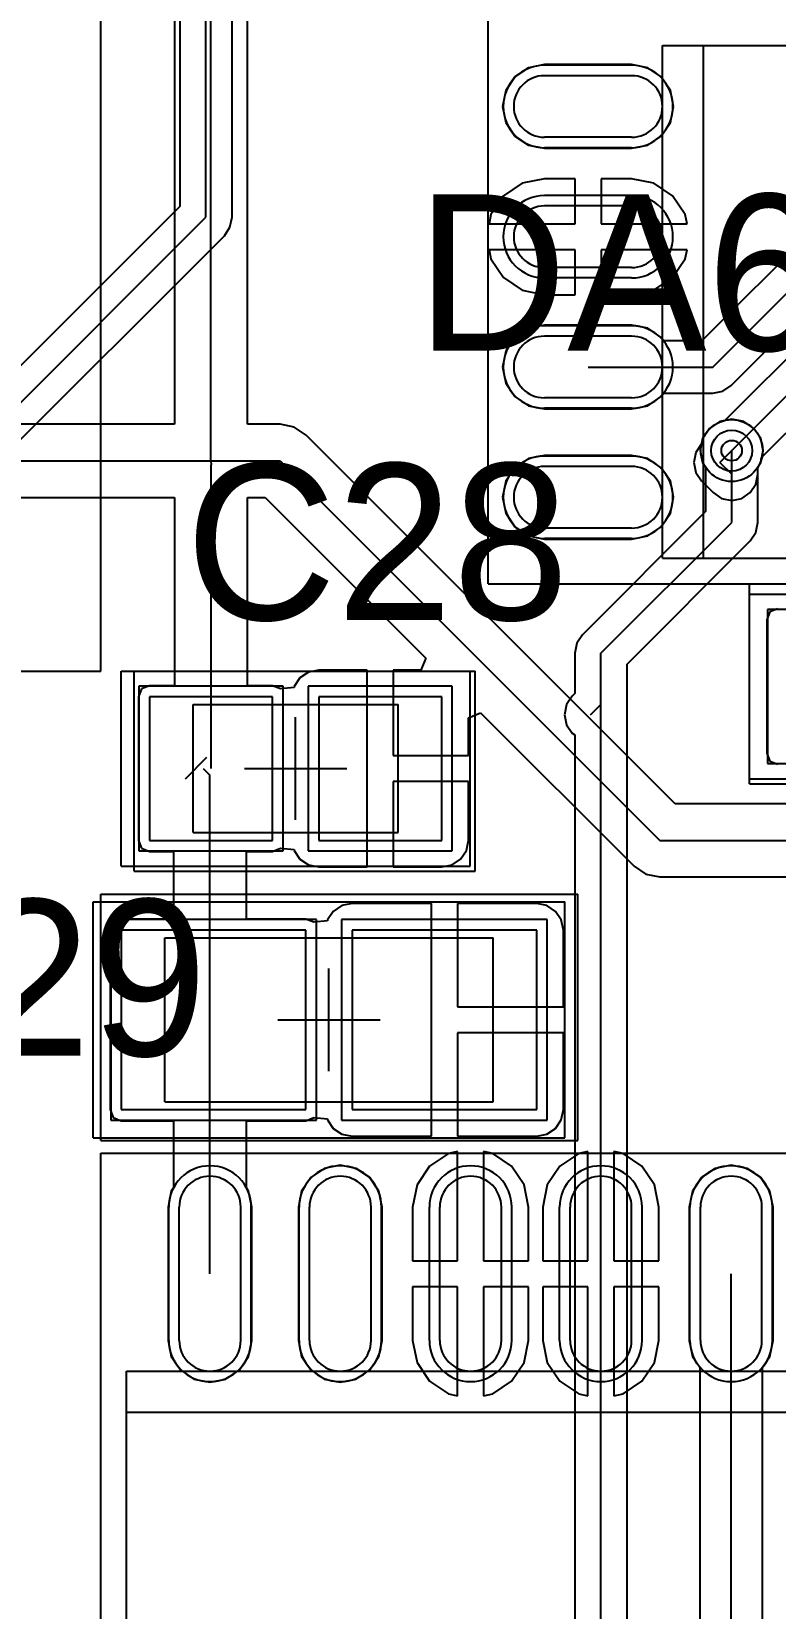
# Model space of a CAD drawing. Header units: millimetres. Extents: x 33 to 142, y 42 to 97.
# Drawn here: x 70.68 to 77.93, y 62.81 to 78.19 of the extents above; entities that cross this region are included whole.
import ezdxf

# ---------------------------------------------------------------- set-up
doc = ezdxf.new("R2010")
doc.units = ezdxf.units.MM
for name, color, linetype in [('BottomLayer', 5, 'Continuous'), ('BottomSolder', 6, 'Continuous'), ('Mechanical13', 56, 'Continuous'), ('Mechanical15', 56, 'Continuous'), ('MultiLayer', 9, 'Continuous'), ('TopLayer', 1, 'Continuous'), ('TopOverlay', 2, 'Continuous'), ('TopPaste', 8, 'Continuous'), ('TopSolder', 216, 'Continuous'), ('ViaHoleLayer', 16, 'Continuous')]:
    doc.layers.add(name, color=color, linetype=linetype)

msp = doc.modelspace()

# ---------------------------------------------------------------- linework, layer by layer
at = {"layer": 'BottomLayer'}
for p, q in [((72.375, 76.375), (72.375, 83.075)), ((72.12, 82.916), (72.12, 76.481)), ((72.63, 76.375), (72.63, 82.916)), ((72.12, 76.481), (63.138, 67.498)), ((63.2, 67.2), (72.375, 76.375)), ((72.555, 76.195), (72.61, 76.278)), ((72.61, 76.278), (72.63, 76.375)), ((63.38, 67.02), (72.555, 76.195)), ((77.284, 74.316), (77.217, 74.217)), ((77.383, 74.383), (77.284, 74.316)), ((77.5, 74.406), (77.383, 74.383)), ((77.617, 74.383), (77.5, 74.406)), ((77.716, 74.316), (77.617, 74.383)), ((77.783, 74.217), (77.716, 74.316)), ((77.217, 74.217), (77.194, 74.1)), ((77.806, 74.1), (77.783, 74.217)), ((77.194, 74.1), (77.217, 73.983)), ((77.217, 73.983), (77.245, 73.941)), ((77.5, 73.4), (77.5, 74.1)), ((77.755, 73.941), (77.783, 73.983)), ((77.783, 73.983), (77.806, 74.1)), ((77.245, 73.941), (77.245, 73.506)), ((77.755, 73.4), (77.755, 73.941)), ((77.245, 73.506), (76.045, 72.305)), ((76.225, 72.125), (77.5, 73.4)), ((77.735, 73.302), (77.755, 73.4)), ((76.48, 72.019), (77.68, 73.22)), ((77.68, 73.22), (77.735, 73.302)), ((76.045, 72.305), (75.99, 72.223)), ((75.99, 72.223), (75.97, 72.125)), ((75.97, 72.125), (75.97, 71.731)), ((76.225, 71.625), (76.225, 72.125)), ((76.48, 71.625), (76.48, 72.019)), ((75.945, 71.705), (75.89, 71.623)), ((75.97, 71.731), (75.945, 71.705)), ((75.89, 71.623), (75.87, 71.525)), ((75.87, 71.525), (75.89, 71.427)), ((76.125, 71.525), (76.225, 71.625)), ((76.225, 58.325), (76.225, 71.625)), ((76.48, 58.484), (76.48, 71.625)), ((75.89, 71.427), (75.945, 71.345)), ((75.945, 71.345), (75.97, 71.328)), ((75.97, 71.328), (75.97, 58.484))]:
    msp.add_line(p, q, dxfattribs=at)
msp.add_circle((77.5, 74.1), 0.2, dxfattribs=at)
at = {"layer": 'BottomSolder'}
msp.add_circle((77.5, 74.1), 0.302, dxfattribs=at)
at = {"layer": 'Mechanical13'}
for p, q in [((76.825, 73.05), (76.825, 78.05)), ((76.825, 78.05), (80.825, 78.05)), ((76.825, 73.05), (80.825, 73.05)), ((72.25, 71.625), (74.25, 71.625)), ((72.25, 70.375), (72.25, 71.625)), ((74.25, 70.375), (74.25, 71.625)), ((72.25, 70.375), (74.25, 70.375)), ((71.975, 69.35), (75.175, 69.35)), ((71.975, 67.75), (71.975, 69.35)), ((75.175, 67.75), (75.175, 69.35)), ((71.975, 67.75), (75.175, 67.75)), ((71.6, 57.525), (71.6, 65.125)), ((71.6, 65.125), (87.2, 65.125))]:
    msp.add_line(p, q, dxfattribs=at)
at = {"layer": 'Mechanical15'}
for p, q in [((71.35, 71.95), (71.35, 81.05)), ((75.125, 72.8), (75.125, 78.3)), ((75.125, 72.8), (82.525, 72.8)), ((77.675, 70.9), (77.675, 72.7)), ((77.675, 72.7), (80.975, 72.7)), ((65.05, 71.95), (71.35, 71.95)), ((71.55, 71.95), (74.95, 71.95)), ((71.55, 70.05), (71.55, 71.95)), ((74.95, 70.05), (74.95, 71.95)), ((73.25, 70.5), (73.25, 71.5)), ((72.75, 71), (73.75, 71)), ((77.675, 70.9), (80.975, 70.9)), ((71.55, 70.05), (74.95, 70.05)), ((71.275, 69.7), (75.875, 69.7)), ((71.275, 67.4), (71.275, 69.7)), ((75.875, 67.4), (75.875, 69.7)), ((73.575, 68.05), (73.575, 69.05)), ((73.075, 68.55), (74.075, 68.55)), ((71.275, 67.4), (75.875, 67.4)), ((71.35, 55.4), (71.35, 67.25)), ((71.35, 67.25), (87.45, 67.25))]:
    msp.add_line(p, q, dxfattribs=at)
at = {"layer": 'MultiLayer'}
msp.add_circle((77.5, 74.1), 0.2, dxfattribs=at)
at = {"layer": 'TopLayer'}
for p, q in [((72.424, 74), (72.424, 81.561)), ((72.068, 78.942), (72.068, 74.357)), ((72.781, 74.357), (72.781, 78.942)), ((75.519, 77.832), (75.387, 77.743)), ((75.675, 77.863), (75.519, 77.832)), ((76.525, 77.863), (75.675, 77.863)), ((76.681, 77.832), (76.525, 77.863)), ((76.813, 77.743), (76.681, 77.832)), ((75.387, 77.743), (75.298, 77.611)), ((76.525, 77.755), (75.675, 77.755)), ((76.902, 77.611), (76.813, 77.743)), ((75.298, 77.611), (75.267, 77.455)), ((76.933, 77.455), (76.902, 77.611)), ((75.267, 77.455), (75.298, 77.299)), ((76.902, 77.299), (76.933, 77.455)), ((75.298, 77.299), (75.387, 77.167)), ((76.813, 77.167), (76.902, 77.299)), ((75.387, 77.167), (75.519, 77.078)), ((75.519, 77.078), (75.675, 77.047)), ((76.525, 77.155), (75.675, 77.155)), ((75.675, 77.047), (76.525, 77.047)), ((76.525, 77.047), (76.681, 77.078)), ((76.681, 77.078), (76.813, 77.167)), ((79.12, 77.08), (77.209, 75.17)), ((77.315, 74.915), (79.3, 76.9)), ((75.675, 76.75), (75.459, 76.707)), ((75.973, 76.75), (75.675, 76.75)), ((75.973, 76.312), (75.973, 76.75)), ((76.525, 76.75), (76.227, 76.75)), ((76.227, 76.75), (76.227, 76.312)), ((76.741, 76.707), (76.525, 76.75)), ((75.276, 76.584), (75.153, 76.401)), ((75.459, 76.707), (75.276, 76.584)), ((76.924, 76.584), (76.741, 76.707)), ((77.047, 76.401), (76.924, 76.584)), ((77.495, 74.735), (79.406, 76.645)), ((76.525, 76.485), (75.675, 76.485)), ((75.153, 76.401), (75.135, 76.312)), ((75.135, 76.312), (75.973, 76.312)), ((76.227, 76.312), (77.065, 76.312)), ((77.065, 76.312), (77.047, 76.401)), ((79.405, 76.365), (77.432, 74.392)), ((77.385, 73.985), (79.585, 76.185)), ((75.973, 76.058), (75.135, 76.058)), ((75.135, 76.058), (75.153, 75.969)), ((75.153, 75.969), (75.276, 75.786)), ((75.973, 75.62), (75.973, 76.058)), ((77.065, 76.058), (76.227, 76.058)), ((76.227, 76.058), (76.227, 75.62)), ((76.924, 75.786), (77.047, 75.969)), ((77.047, 75.969), (77.065, 76.058)), ((76.525, 75.885), (75.675, 75.885)), ((77.792, 74.032), (79.691, 75.93)), ((75.276, 75.786), (75.459, 75.663)), ((75.459, 75.663), (75.675, 75.62)), ((76.525, 75.62), (76.741, 75.663)), ((76.741, 75.663), (76.924, 75.786)), ((75.675, 75.62), (75.973, 75.62)), ((76.227, 75.62), (76.525, 75.62)), ((75.387, 75.203), (75.298, 75.071)), ((75.519, 75.292), (75.387, 75.203)), ((75.675, 75.323), (75.519, 75.292)), ((76.525, 75.323), (75.675, 75.323)), ((76.525, 75.215), (75.675, 75.215)), ((76.681, 75.292), (76.525, 75.323)), ((76.813, 75.203), (76.681, 75.292)), ((76.836, 75.17), (76.813, 75.203)), ((75.298, 75.071), (75.267, 74.915)), ((77.209, 75.17), (76.836, 75.17)), ((75.267, 74.915), (75.298, 74.759)), ((76.1, 74.915), (77.315, 74.915)), ((75.298, 74.759), (75.387, 74.627)), ((77.413, 74.68), (77.495, 74.735)), ((75.387, 74.627), (75.519, 74.538)), ((76.525, 74.615), (75.675, 74.615)), ((76.681, 74.538), (76.813, 74.627)), ((76.813, 74.627), (76.836, 74.66)), ((76.836, 74.66), (77.315, 74.66)), ((77.315, 74.66), (77.413, 74.68)), ((75.519, 74.538), (75.675, 74.507)), ((75.675, 74.507), (76.525, 74.507)), ((76.525, 74.507), (76.681, 74.538)), ((72.068, 74.357), (69.208, 74.357)), ((73.1, 74.357), (72.781, 74.357)), ((73.237, 74.33), (73.1, 74.357)), ((73.352, 74.252), (73.237, 74.33)), ((77.284, 74.316), (77.217, 74.217)), ((77.383, 74.383), (77.284, 74.316)), ((77.432, 74.392), (77.383, 74.383)), ((76.948, 70.657), (73.352, 74.252)), ((77.205, 74.165), (77.15, 74.083)), ((77.208, 74.168), (77.205, 74.165)), ((77.205, 74.165), (77.205, 74.165)), ((77.217, 74.217), (77.208, 74.168)), ((62.15, 74), (72.424, 74)), ((72.424, 74), (73.1, 74)), ((72.424, 74), (72.425, 73.96)), ((72.425, 71), (72.425, 73.96)), ((73.1, 74), (76.8, 70.3)), ((75.519, 74.022), (75.387, 73.933)), ((75.675, 74.053), (75.519, 74.022)), ((76.525, 74.053), (75.675, 74.053)), ((76.681, 74.022), (76.525, 74.053)), ((76.813, 73.933), (76.681, 74.022)), ((77.15, 74.083), (77.13, 73.985)), ((77.13, 73.985), (77.15, 73.887)), ((77.385, 73.985), (77.5, 73.87)), ((77.5, 73.87), (77.5, 74.1)), ((77.755, 73.941), (77.783, 73.983)), ((77.783, 73.983), (77.792, 74.032)), ((75.298, 73.801), (75.267, 73.645)), ((75.387, 73.933), (75.298, 73.801)), ((76.525, 73.945), (75.675, 73.945)), ((76.902, 73.801), (76.813, 73.933)), ((76.933, 73.645), (76.902, 73.801)), ((77.15, 73.887), (77.205, 73.805)), ((77.205, 73.805), (77.32, 73.69)), ((77.735, 73.772), (77.755, 73.87)), ((77.755, 73.87), (77.755, 73.941)), ((69.208, 73.643), (72.068, 73.643)), ((72.068, 73.643), (72.068, 71.808)), ((72.782, 71.808), (72.782, 73.643)), ((72.782, 73.643), (72.952, 73.643)), ((72.952, 73.643), (74.519, 72.076)), ((75.267, 73.645), (75.298, 73.489)), ((76.902, 73.489), (76.933, 73.645)), ((77.32, 73.69), (77.402, 73.634)), ((77.598, 73.634), (77.68, 73.69)), ((77.68, 73.69), (77.735, 73.772)), ((75.298, 73.489), (75.387, 73.357)), ((76.813, 73.357), (76.902, 73.489)), ((77.402, 73.634), (77.5, 73.615)), ((77.5, 73.615), (77.598, 73.634)), ((75.387, 73.357), (75.519, 73.268)), ((76.525, 73.345), (75.675, 73.345)), ((76.681, 73.268), (76.813, 73.357)), ((75.519, 73.268), (75.675, 73.237)), ((75.675, 73.237), (76.525, 73.237)), ((76.525, 73.237), (76.681, 73.268)), ((77.873, 72.527), (77.842, 72.45)), ((77.842, 72.45), (77.842, 71.15)), ((77.95, 72.558), (77.873, 72.527)), ((73.475, 71.959), (73.376, 71.939)), ((73.948, 71.959), (73.475, 71.959)), ((73.948, 71), (73.948, 71.959)), ((74.47, 71.959), (74.202, 71.959)), ((74.202, 71.959), (74.202, 71.127)), ((74.519, 72.076), (74.47, 71.959)), ((71.825, 71.808), (71.748, 71.777)), ((72.068, 71.808), (71.825, 71.808)), ((73.025, 71.808), (72.782, 71.808)), ((73.102, 71.777), (73.025, 71.808)), ((73.236, 71.799), (73.234, 71.789)), ((73.292, 71.883), (73.236, 71.799)), ((73.376, 71.939), (73.292, 71.883)), ((71.748, 71.777), (71.717, 71.7)), ((71.717, 71.7), (71.717, 70.3)), ((73.025, 71.7), (71.825, 71.7)), ((71.825, 71.7), (71.825, 70.3)), ((73.025, 70.3), (73.025, 71.7)), ((73.234, 71.789), (73.102, 71.776)), ((73.102, 71.776), (73.102, 71.777)), ((74.675, 71.7), (73.475, 71.7)), ((73.475, 71.7), (73.475, 70.3)), ((74.675, 70.3), (74.675, 71.7)), ((74.934, 71.495), (75.051, 71.544)), ((74.934, 71.127), (74.934, 71.495)), ((75.051, 71.544), (76.548, 70.048)), ((72.175, 70.9), (72.385, 71.11)), ((74.202, 71.127), (74.934, 71.127)), ((77.842, 71.15), (77.873, 71.073)), ((77.873, 71.073), (77.95, 71.042)), ((72.35, 71), (72.415, 70.935)), ((72.415, 66.075), (72.415, 70.935)), ((73.948, 70.041), (73.948, 71)), ((74.934, 70.873), (74.202, 70.873)), ((74.202, 70.873), (74.202, 70.041)), ((74.934, 70.3), (74.934, 70.873)), ((78.243, 70.657), (76.948, 70.657)), ((71.717, 70.3), (71.748, 70.223)), ((71.825, 70.3), (73.025, 70.3)), ((73.475, 70.3), (74.675, 70.3)), ((74.914, 70.201), (74.934, 70.3)), ((76.8, 70.3), (78.6, 70.3)), ((71.748, 70.223), (71.825, 70.192)), ((71.825, 70.192), (72.058, 70.192)), ((72.058, 70.192), (72.058, 69.533)), ((72.772, 69.533), (72.772, 70.192)), ((72.772, 70.192), (73.025, 70.192)), ((73.025, 70.192), (73.102, 70.223)), ((73.102, 70.223), (73.102, 70.224)), ((73.102, 70.224), (73.234, 70.211)), ((73.234, 70.211), (73.236, 70.201)), ((73.236, 70.201), (73.292, 70.117)), ((73.292, 70.117), (73.376, 70.061)), ((74.774, 70.061), (74.858, 70.117)), ((74.858, 70.117), (74.914, 70.201)), ((73.376, 70.061), (73.475, 70.041)), ((73.475, 70.041), (73.948, 70.041)), ((74.202, 70.041), (74.675, 70.041)), ((74.675, 70.041), (74.774, 70.061)), ((76.548, 70.048), (76.663, 69.97)), ((76.663, 69.97), (76.8, 69.943)), ((76.8, 69.943), (85.3, 69.943)), ((73.701, 69.664), (73.617, 69.608)), ((73.8, 69.684), (73.701, 69.664)), ((74.573, 69.684), (73.8, 69.684)), ((74.573, 68.55), (74.573, 69.684)), ((75.6, 69.684), (74.827, 69.684)), ((74.827, 69.684), (74.827, 68.677)), ((75.699, 69.664), (75.6, 69.684)), ((75.783, 69.608), (75.699, 69.664)), ((71.473, 69.502), (71.442, 69.425)), ((71.55, 69.533), (71.473, 69.502)), ((72.058, 69.533), (71.55, 69.533)), ((73.35, 69.533), (72.772, 69.533)), ((73.427, 69.502), (73.35, 69.533)), ((73.559, 69.514), (73.427, 69.501)), ((73.427, 69.501), (73.427, 69.502)), ((73.561, 69.524), (73.559, 69.514)), ((73.617, 69.608), (73.561, 69.524)), ((75.839, 69.524), (75.783, 69.608)), ((75.859, 69.425), (75.839, 69.524)), ((71.442, 69.425), (71.442, 67.675)), ((73.35, 69.425), (71.55, 69.425)), ((71.55, 69.425), (71.55, 67.675)), ((73.35, 67.675), (73.35, 69.425)), ((75.6, 69.425), (73.8, 69.425)), ((73.8, 69.425), (73.8, 67.675)), ((75.6, 67.675), (75.6, 69.425)), ((75.859, 68.677), (75.859, 69.425)), ((74.827, 68.677), (75.859, 68.677)), ((74.573, 67.416), (74.573, 68.55)), ((75.859, 68.423), (74.827, 68.423)), ((74.827, 68.423), (74.827, 67.416)), ((75.859, 67.675), (75.859, 68.423)), ((71.442, 67.675), (71.473, 67.598)), ((71.55, 67.675), (73.35, 67.675)), ((73.8, 67.675), (75.6, 67.675)), ((75.839, 67.576), (75.859, 67.675)), ((71.473, 67.598), (71.55, 67.567)), ((71.55, 67.567), (72.058, 67.567)), ((72.058, 67.567), (72.058, 66.911)), ((72.772, 66.911), (72.772, 67.567)), ((72.772, 67.567), (73.35, 67.567)), ((73.35, 67.567), (73.427, 67.598)), ((73.427, 67.598), (73.427, 67.599)), ((73.427, 67.599), (73.559, 67.586)), ((73.559, 67.586), (73.561, 67.576)), ((73.561, 67.576), (73.617, 67.492)), ((75.783, 67.492), (75.839, 67.576)), ((73.617, 67.492), (73.701, 67.436)), ((73.701, 67.436), (73.8, 67.416)), ((73.8, 67.416), (74.573, 67.416)), ((74.827, 67.416), (75.6, 67.416)), ((75.6, 67.416), (75.699, 67.436)), ((75.699, 67.436), (75.783, 67.492)), ((74.739, 67.247), (74.556, 67.124)), ((74.828, 67.265), (74.739, 67.247)), ((74.828, 66.202), (74.828, 67.265)), ((75.171, 67.247), (75.082, 67.265)), ((75.082, 67.265), (75.082, 66.202)), ((75.354, 67.124), (75.171, 67.247)), ((76.009, 67.247), (75.826, 67.124)), ((76.098, 67.265), (76.009, 67.247)), ((76.098, 66.202), (76.098, 67.265)), ((76.441, 67.247), (76.352, 67.265)), ((76.352, 67.265), (76.352, 66.202)), ((76.624, 67.124), (76.441, 67.247)), ((73.529, 67.102), (73.397, 67.013)), ((73.685, 67.133), (73.529, 67.102)), ((73.841, 67.102), (73.685, 67.133)), ((73.973, 67.013), (73.841, 67.102)), ((74.556, 67.124), (74.433, 66.941)), ((75.477, 66.941), (75.354, 67.124)), ((75.826, 67.124), (75.703, 66.941)), ((76.747, 66.941), (76.624, 67.124)), ((77.339, 67.102), (77.207, 67.013)), ((77.495, 67.133), (77.339, 67.102)), ((77.651, 67.102), (77.495, 67.133)), ((77.783, 67.013), (77.651, 67.102)), ((72.038, 66.881), (72.007, 66.725)), ((72.058, 66.911), (72.038, 66.881)), ((72.792, 66.881), (72.772, 66.911)), ((72.823, 66.725), (72.792, 66.881)), ((73.308, 66.881), (73.277, 66.725)), ((73.397, 67.013), (73.308, 66.881)), ((74.062, 66.881), (73.973, 67.013)), ((74.093, 66.725), (74.062, 66.881)), ((74.433, 66.941), (74.39, 66.725)), ((75.52, 66.725), (75.477, 66.941)), ((75.703, 66.941), (75.66, 66.725)), ((76.79, 66.725), (76.747, 66.941)), ((77.118, 66.881), (77.087, 66.725)), ((77.207, 67.013), (77.118, 66.881)), ((77.872, 66.881), (77.783, 67.013)), ((77.903, 66.725), (77.872, 66.881)), ((72.007, 66.725), (72.007, 65.425)), ((72.115, 65.425), (72.115, 66.725)), ((72.715, 65.425), (72.715, 66.725)), ((72.823, 65.425), (72.823, 66.725)), ((73.277, 66.725), (73.277, 65.425)), ((73.385, 65.425), (73.385, 66.725)), ((73.985, 65.425), (73.985, 66.725)), ((74.093, 65.425), (74.093, 66.725)), ((74.39, 66.725), (74.39, 66.202)), ((74.655, 65.425), (74.655, 66.725)), ((75.255, 65.425), (75.255, 66.725)), ((75.52, 66.202), (75.52, 66.725)), ((75.66, 66.725), (75.66, 66.202)), ((75.925, 65.425), (75.925, 66.725)), ((76.525, 65.425), (76.525, 66.725)), ((76.79, 66.202), (76.79, 66.725)), ((77.087, 66.725), (77.087, 65.425)), ((77.195, 65.425), (77.195, 66.725)), ((77.795, 65.425), (77.795, 66.725)), ((77.903, 65.425), (77.903, 66.725)), ((74.39, 66.202), (74.828, 66.202)), ((75.082, 66.202), (75.52, 66.202)), ((75.66, 66.202), (76.098, 66.202)), ((76.352, 66.202), (76.79, 66.202)), ((77.495, 60.155), (77.495, 66.075)), ((74.828, 65.948), (74.39, 65.948)), ((74.39, 65.948), (74.39, 65.425)), ((74.828, 64.885), (74.828, 65.948)), ((75.52, 65.948), (75.082, 65.948)), ((75.082, 65.948), (75.082, 64.885)), ((75.52, 65.425), (75.52, 65.948)), ((76.098, 65.948), (75.66, 65.948)), ((75.66, 65.948), (75.66, 65.425)), ((76.098, 64.885), (76.098, 65.948)), ((76.79, 65.948), (76.352, 65.948)), ((76.352, 65.948), (76.352, 64.885)), ((76.79, 65.425), (76.79, 65.948)), ((72.007, 65.425), (72.038, 65.269)), ((72.792, 65.269), (72.823, 65.425)), ((73.277, 65.425), (73.308, 65.269)), ((74.062, 65.269), (74.093, 65.425)), ((74.39, 65.425), (74.433, 65.209)), ((75.477, 65.209), (75.52, 65.425)), ((75.66, 65.425), (75.703, 65.209)), ((76.747, 65.209), (76.79, 65.425)), ((77.087, 65.425), (77.118, 65.269)), ((77.872, 65.269), (77.903, 65.425)), ((72.038, 65.269), (72.127, 65.137)), ((72.703, 65.137), (72.792, 65.269)), ((73.308, 65.269), (73.397, 65.137)), ((73.973, 65.137), (74.062, 65.269)), ((74.433, 65.209), (74.556, 65.026)), ((75.354, 65.026), (75.477, 65.209)), ((75.703, 65.209), (75.826, 65.026)), ((76.624, 65.026), (76.747, 65.209)), ((77.118, 65.269), (77.189, 65.163)), ((77.801, 65.163), (77.872, 65.269)), ((72.127, 65.137), (72.259, 65.048)), ((72.259, 65.048), (72.415, 65.017)), ((72.415, 65.017), (72.571, 65.048)), ((72.571, 65.048), (72.703, 65.137)), ((73.397, 65.137), (73.529, 65.048)), ((73.529, 65.048), (73.685, 65.017)), ((73.685, 65.017), (73.841, 65.048)), ((73.841, 65.048), (73.973, 65.137)), ((77.189, 65.163), (77.189, 60.155)), ((77.801, 60.282), (77.801, 65.163)), ((74.556, 65.026), (74.739, 64.903)), ((74.739, 64.903), (74.828, 64.885)), ((75.082, 64.885), (75.171, 64.903)), ((75.171, 64.903), (75.354, 65.026)), ((75.826, 65.026), (76.009, 64.903)), ((76.009, 64.903), (76.098, 64.885)), ((76.352, 64.885), (76.441, 64.903)), ((76.441, 64.903), (76.624, 65.026))]:
    msp.add_line(p, q, dxfattribs=at)
msp.add_circle((77.5, 74.1), 0.2, dxfattribs=at)
for centre, start, end in [((75.675, 77.455), 90, 270), ((76.525, 77.455), 270, 90), ((75.675, 76.185), 90, 270), ((76.525, 76.185), 270, 90), ((75.675, 74.915), 90, 270), ((76.525, 74.915), 270, 90), ((75.675, 73.645), 90, 270), ((76.525, 73.645), 270, 90), ((72.415, 66.725), 0, 180), ((73.685, 66.725), 0, 180), ((74.955, 66.725), 0, 180), ((76.225, 66.725), 0, 180), ((77.495, 66.725), 0, 180), ((72.415, 65.425), 180, 0), ((73.685, 65.425), 180, 0), ((74.955, 65.425), 180, 0), ((76.225, 65.425), 180, 0), ((77.495, 65.425), 180, 0)]:
    msp.add_arc(centre, 0.3, start, end, dxfattribs=at)
at = {"layer": 'TopOverlay'}
for p, q in [((77.225, 73.05), (77.225, 78.05)), ((77.225, 78.05), (80.425, 78.05)), ((77.225, 73.05), (80.425, 73.05)), ((77.675, 70.85), (77.675, 72.8)), ((77.675, 72.8), (81, 72.8)), ((71.675, 70), (71.675, 71.95)), ((71.675, 71.95), (75, 71.95)), ((75, 70), (75, 71.95)), ((77.675, 70.85), (81, 70.85)), ((71.675, 70), (75, 70)), ((71.35, 67.375), (71.35, 69.775)), ((71.35, 69.775), (76, 69.775)), ((76, 67.375), (76, 69.775)), ((71.35, 67.375), (76, 67.375)), ((71.6, 57.925), (71.6, 64.725)), ((71.6, 64.725), (87.2, 64.725))]:
    msp.add_line(p, q, dxfattribs=at)
at = {"layer": 'TopPaste'}
for p, q in [((76.525, 77.755), (75.675, 77.755)), ((76.525, 77.155), (75.675, 77.155)), ((76.525, 76.485), (75.675, 76.485)), ((76.525, 75.885), (75.675, 75.885)), ((76.525, 75.215), (75.675, 75.215)), ((76.525, 74.615), (75.675, 74.615)), ((76.525, 73.945), (75.675, 73.945)), ((76.525, 73.345), (75.675, 73.345)), ((73.025, 71.7), (71.825, 71.7)), ((71.825, 71.7), (71.825, 70.3)), ((73.025, 70.3), (73.025, 71.7)), ((74.675, 71.7), (73.475, 71.7)), ((73.475, 71.7), (73.475, 70.3)), ((74.675, 70.3), (74.675, 71.7)), ((71.825, 70.3), (73.025, 70.3)), ((73.475, 70.3), (74.675, 70.3)), ((73.35, 69.425), (71.55, 69.425)), ((71.55, 69.425), (71.55, 67.675)), ((73.35, 67.675), (73.35, 69.425)), ((75.6, 69.425), (73.8, 69.425)), ((73.8, 69.425), (73.8, 67.675)), ((75.6, 67.675), (75.6, 69.425)), ((71.55, 67.675), (73.35, 67.675)), ((73.8, 67.675), (75.6, 67.675)), ((72.115, 65.425), (72.115, 66.725)), ((72.715, 65.425), (72.715, 66.725)), ((73.385, 65.425), (73.385, 66.725)), ((73.985, 65.425), (73.985, 66.725)), ((74.655, 65.425), (74.655, 66.725)), ((75.255, 65.425), (75.255, 66.725)), ((75.925, 65.425), (75.925, 66.725)), ((76.525, 65.425), (76.525, 66.725)), ((77.195, 65.425), (77.195, 66.725)), ((77.795, 65.425), (77.795, 66.725))]:
    msp.add_line(p, q, dxfattribs=at)
for centre, start, end in [((75.675, 77.455), 90, 270), ((76.525, 77.455), 270, 90), ((75.675, 76.185), 90, 270), ((76.525, 76.185), 270, 90), ((75.675, 74.915), 90, 270), ((76.525, 74.915), 270, 90), ((75.675, 73.645), 90, 270), ((76.525, 73.645), 270, 90), ((72.415, 66.725), 0, 180), ((73.685, 66.725), 0, 180), ((74.955, 66.725), 0, 180), ((76.225, 66.725), 0, 180), ((77.495, 66.725), 0, 180), ((72.415, 65.425), 180, 0), ((73.685, 65.425), 180, 0), ((74.955, 65.425), 180, 0), ((76.225, 65.425), 180, 0), ((77.495, 65.425), 180, 0)]:
    msp.add_arc(centre, 0.3, start, end, dxfattribs=at)
at = {"layer": 'TopSolder'}
for p, q in [((76.525, 77.857), (75.675, 77.857)), ((76.525, 77.053), (75.675, 77.053)), ((76.525, 76.587), (75.675, 76.587)), ((76.525, 75.783), (75.675, 75.783)), ((76.525, 75.317), (75.675, 75.317)), ((76.525, 74.513), (75.675, 74.513)), ((76.525, 74.047), (75.675, 74.047)), ((76.525, 73.243), (75.675, 73.243)), ((79.152, 72.552), (77.848, 72.552)), ((77.848, 72.552), (77.848, 71.048)), ((73.127, 71.802), (71.723, 71.802)), ((71.723, 71.802), (71.723, 70.198)), ((73.127, 70.198), (73.127, 71.802)), ((74.777, 71.802), (73.373, 71.802)), ((73.373, 71.802), (73.373, 70.198)), ((74.777, 70.198), (74.777, 71.802)), ((77.848, 71.048), (79.152, 71.048)), ((71.723, 70.198), (73.127, 70.198)), ((73.373, 70.198), (74.777, 70.198)), ((73.452, 69.527), (71.448, 69.527)), ((71.448, 69.527), (71.448, 67.573)), ((73.452, 67.573), (73.452, 69.527)), ((75.702, 69.527), (73.698, 69.527)), ((73.698, 69.527), (73.698, 67.573)), ((75.702, 67.573), (75.702, 69.527)), ((71.448, 67.573), (73.452, 67.573)), ((73.698, 67.573), (75.702, 67.573)), ((72.013, 65.425), (72.013, 66.725)), ((72.817, 65.425), (72.817, 66.725)), ((73.283, 65.425), (73.283, 66.725)), ((74.087, 65.425), (74.087, 66.725)), ((74.553, 65.425), (74.553, 66.725)), ((75.357, 65.425), (75.357, 66.725)), ((75.823, 65.425), (75.823, 66.725)), ((76.627, 65.425), (76.627, 66.725)), ((77.093, 65.425), (77.093, 66.725)), ((77.897, 65.425), (77.897, 66.725))]:
    msp.add_line(p, q, dxfattribs=at)
msp.add_circle((77.5, 74.1), 0.302, dxfattribs=at)
for centre, start, end in [((75.675, 77.455), 90, 270), ((76.525, 77.455), 270, 90), ((75.675, 76.185), 90, 270), ((76.525, 76.185), 270, 90), ((75.675, 74.915), 90, 270), ((76.525, 74.915), 270, 90), ((75.675, 73.645), 90, 270), ((76.525, 73.645), 270, 90), ((72.415, 66.725), 0, 180), ((73.685, 66.725), 0, 180), ((74.955, 66.725), 0, 180), ((76.225, 66.725), 0, 180), ((77.495, 66.725), 0, 180), ((72.415, 65.425), 180, 0), ((73.685, 65.425), 180, 0), ((74.955, 65.425), 180, 0), ((76.225, 65.425), 180, 0), ((77.495, 65.425), 180, 0)]:
    msp.add_arc(centre, 0.402, start, end, dxfattribs=at)
at = {"layer": 'ViaHoleLayer'}
msp.add_circle((77.5, 74.1), 0.1, dxfattribs=at)

# ---------------------------------------------------------------- texts
at = {"layer": 'TopOverlay'}
for s, p in [('DA6', (74.425, 75.075)), ('C28', (72.175, 72.45)), ('C29', (68.65, 68.2))]:
    msp.add_text(s, height=1.524, dxfattribs=at).set_placement(p)

doc.saveas('drawing.dxf')
